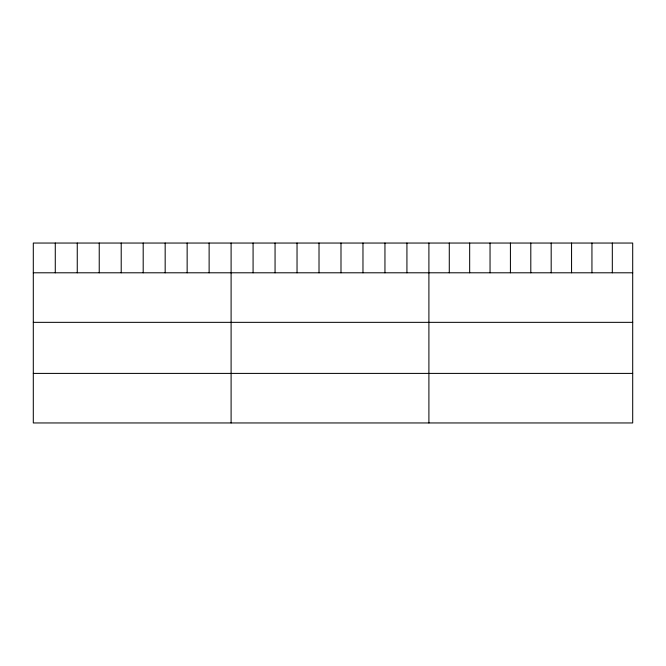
<?xml version="1.0" encoding="UTF-8"?>
<svg xmlns="http://www.w3.org/2000/svg" width="666" height="666" viewBox="0 0 666 666"><rect width="100%" height="100%" fill="white"/><g stroke="black" fill="none" stroke-linecap="round" stroke-linejoin="round"><path stroke-width="1" d="M632.7 272.794L632.7 422.952L33.3 422.952L33.3 243.048L632.7 243.048L632.7 272.794L33.3 272.794M33.3 322.344L632.7 322.344M33.3 373.401L632.7 373.401M612.32 243.048L612.32 272.794M591.941 243.048L591.941 272.794M571.561 243.048L571.561 272.794M551.182 243.048L551.182 272.794M530.802 243.048L530.802 272.794M510.422 243.048L510.422 272.794M490.043 243.048L490.043 272.794M469.663 243.048L469.663 272.794M449.284 243.048L449.284 272.794M428.904 243.048L428.904 422.952M406.926 243.048L406.926 272.794M384.948 243.048L384.948 272.794M362.97 243.048L362.97 272.794M340.992 243.048L340.992 272.794M319.014 243.048L319.014 272.794M297.036 243.048L297.036 272.794M275.058 243.048L275.058 272.794M253.08 243.048L253.08 272.794M231.102 243.048L231.102 422.952M209.124 243.048L209.124 272.794M187.146 243.048L187.146 272.794M165.168 243.048L165.168 272.794M143.19 243.048L143.19 272.794M121.212 243.048L121.212 272.794M99.234 243.048L99.234 272.794M77.256 243.048L77.256 272.794M55.278 243.048L55.278 272.794"/></g></svg>
